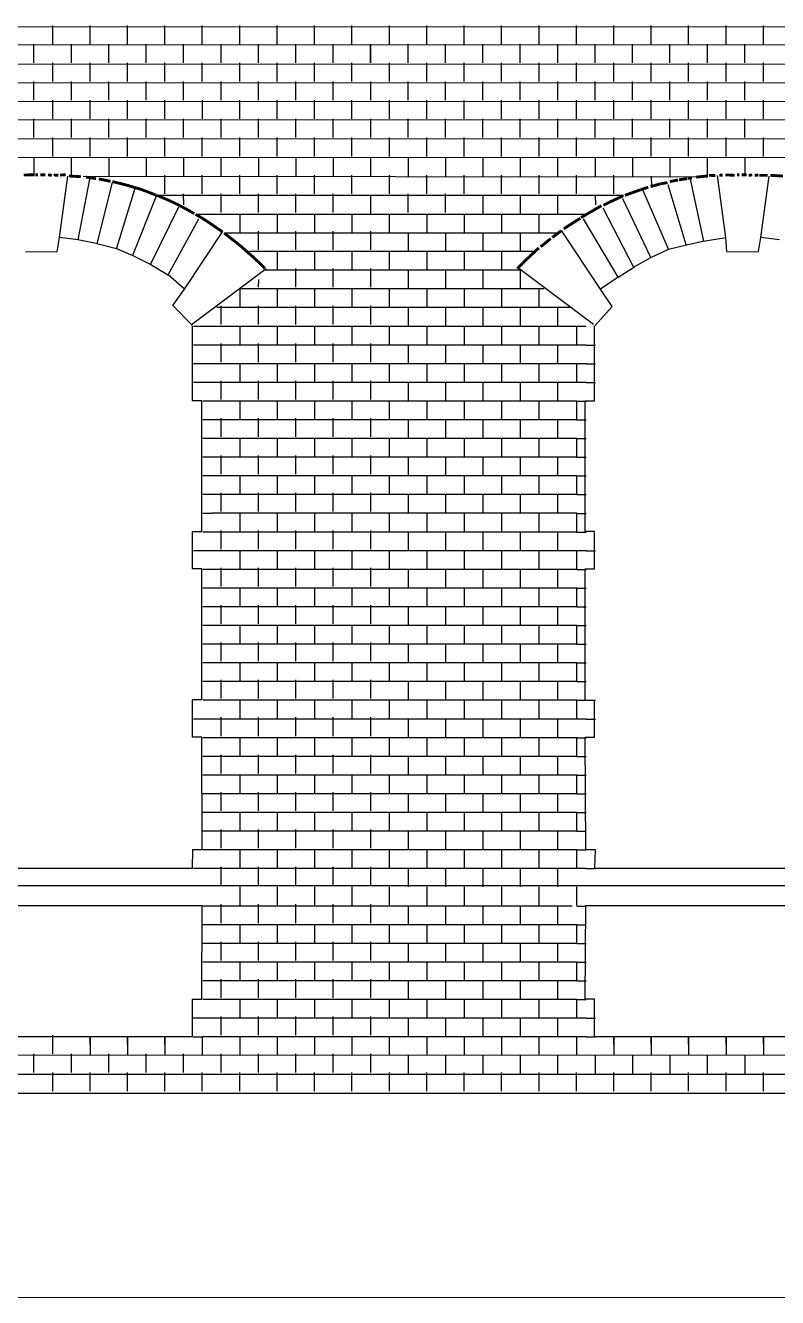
# Model space of a CAD drawing. Extents: x 38 to 304, y 35 to 202.
# Drawn here: x 197.5 to 237.7, y 34.6 to 102.6 of the extents above; entities that cross this region are included whole.
import ezdxf

# ---------------------------------------------------------------- set-up
doc = ezdxf.new("R2010")
doc.units = 0
doc.header["$MEASUREMENT"] = 0
doc.layers.add('OHNE_NAMEN', color=5, linetype='CONTINUOUS')

msp = doc.modelspace()

# ---------------------------------------------------------------- linework, layer by layer
at = {"layer": 'OHNE_NAMEN', "color": 7, "linetype": 'CONTINUOUS'}
for p, q in [((54.9811, 102.5913), (303.0001, 102.4999)), ((198.9804, 101.5915), (198.9804, 102.5917)), ((198.9808, 101.5915), (198.9808, 102.5917)), ((200.9807, 101.5915), (200.9807, 102.5917)), ((202.9806, 101.5915), (202.9806, 102.5917)), ((202.9806, 101.5915), (202.9806, 102.5917)), ((204.9808, 101.5915), (204.9808, 102.5917)), ((206.9807, 101.5915), (206.9807, 102.5917)), ((206.9807, 101.5915), (206.9807, 102.5917)), ((208.9806, 101.5915), (208.9806, 102.5917)), ((210.9805, 101.5915), (210.9805, 102.5917)), ((210.9809, 101.5915), (210.9809, 102.5917)), ((212.9808, 101.5915), (212.9808, 102.5917)), ((214.9806, 101.5915), (214.9806, 102.5917)), ((214.9806, 101.5915), (214.9806, 102.5917)), ((216.9809, 101.5915), (216.9809, 102.5917)), ((218.9805, 101.5915), (218.9805, 102.5917)), ((218.9808, 101.5915), (218.9808, 102.5917)), ((220.9807, 101.5915), (220.9807, 102.5917)), ((222.9806, 101.5915), (222.9806, 102.5917)), ((222.9806, 101.5915), (222.9806, 102.5917)), ((224.9809, 101.5915), (224.9809, 102.5917)), ((226.9804, 101.5915), (226.9804, 102.5917)), ((226.9807, 101.5915), (226.9807, 102.5917)), ((228.9806, 101.5915), (228.9806, 102.5917)), ((230.9805, 101.5915), (230.9805, 102.5917)), ((230.9805, 101.5915), (230.9805, 102.5917)), ((232.9808, 101.5915), (232.9808, 102.5917)), ((234.9803, 101.5915), (234.9803, 102.5917)), ((234.9807, 101.5915), (234.9807, 102.5917)), ((236.9806, 101.5915), (236.9806, 102.5917)), ((55.0002, 101.5002), (302.9804, 101.5915)), ((197.9807, 100.5914), (197.9807, 101.5915)), ((199.9806, 100.5914), (199.9806, 101.5915)), ((199.9806, 100.5914), (199.9806, 101.5915)), ((201.9808, 100.5914), (201.9808, 101.5915)), ((203.9807, 100.5914), (203.9807, 101.5915)), ((203.9807, 100.5914), (203.9807, 101.5915)), ((205.9809, 100.5914), (205.9809, 101.5915)), ((207.9805, 100.5914), (207.9805, 101.5915)), ((207.9808, 100.5914), (207.9808, 101.5915)), ((209.9807, 100.5914), (209.9807, 101.5915)), ((211.9806, 100.5914), (211.9806, 101.5915)), ((211.9806, 100.5914), (211.9806, 101.5915)), ((213.9809, 100.5914), (213.9809, 101.5915)), ((215.9804, 100.5914), (215.9804, 101.5915)), ((215.9808, 100.5914), (215.9808, 101.5915)), ((217.9807, 100.5914), (217.9807, 101.5915)), ((219.9806, 100.5914), (219.9806, 101.5915)), ((219.9806, 100.5914), (219.9806, 101.5915)), ((221.9808, 100.5914), (221.9808, 101.5915)), ((223.9804, 100.5914), (223.9804, 101.5915)), ((223.9807, 100.5914), (223.9807, 101.5915)), ((225.9806, 100.5914), (225.9806, 101.5915)), ((227.9805, 100.5914), (227.9805, 101.5915)), ((227.9805, 100.5914), (227.9805, 101.5915)), ((229.9808, 100.5914), (229.9808, 101.5915)), ((231.9807, 100.5914), (231.9807, 101.5915)), ((231.9807, 100.5914), (231.9807, 101.5915)), ((233.9806, 100.5914), (233.9806, 101.5915)), ((235.9805, 100.5914), (235.9805, 101.5915)), ((235.9808, 100.5914), (235.9808, 101.5915)), ((54.9811, 100.5914), (303.0001, 100.5)), ((198.9808, 99.5916), (198.9808, 100.5918)), ((200.9807, 99.5916), (200.9807, 100.5918)), ((200.9807, 99.5916), (200.9807, 100.5918)), ((202.9809, 99.5916), (202.9809, 100.5918)), ((204.9805, 99.5916), (204.9805, 100.5918)), ((204.9808, 99.5916), (204.9808, 100.5918)), ((206.9807, 99.5916), (206.9807, 100.5918)), ((208.9806, 99.5916), (208.9806, 100.5918)), ((208.9806, 99.5916), (208.9806, 100.5918)), ((210.9809, 99.5916), (210.9809, 100.5918)), ((212.9804, 99.5916), (212.9804, 100.5918)), ((212.9808, 99.5916), (212.9808, 100.5918)), ((214.9806, 99.5916), (214.9806, 100.5918)), ((216.9806, 99.5916), (216.9806, 100.5918)), ((216.9806, 99.5916), (216.9806, 100.5918)), ((218.9808, 99.5916), (218.9808, 100.5918)), ((220.9803, 99.5916), (220.9803, 100.5918)), ((220.9807, 99.5916), (220.9807, 100.5918)), ((222.9806, 99.5916), (222.9806, 100.5918)), ((224.9805, 99.5916), (224.9805, 100.5918)), ((224.9805, 99.5916), (224.9805, 100.5918)), ((226.9807, 99.5916), (226.9807, 100.5918)), ((228.9803, 99.5916), (228.9803, 100.5918)), ((228.9806, 99.5916), (228.9806, 100.5918)), ((230.9805, 99.5916), (230.9805, 100.5918)), ((232.9804, 99.5916), (232.9804, 100.5918)), ((234.9803, 99.5916), (234.9803, 100.5918)), ((236.9806, 99.5916), (236.9806, 100.5918)), ((54.9808, 99.5913), (303.0001, 99.4999)), ((197.9807, 98.5915), (197.9807, 99.5916)), ((197.9807, 98.5915), (197.9807, 99.5916)), ((199.9809, 98.5915), (199.9809, 99.5916)), ((201.9805, 98.5915), (201.9805, 99.5916)), ((201.9808, 98.5915), (201.9808, 99.5916)), ((203.9807, 98.5915), (203.9807, 99.5916)), ((205.9806, 98.5915), (205.9806, 99.5916)), ((205.9806, 98.5915), (205.9806, 99.5916)), ((207.9808, 98.5915), (207.9808, 99.5916)), ((209.9804, 98.5915), (209.9804, 99.5916)), ((209.9807, 98.5915), (209.9807, 99.5916)), ((211.9806, 98.5915), (211.9806, 99.5916)), ((213.9805, 98.5915), (213.9805, 99.5916)), ((213.9805, 98.5915), (213.9805, 99.5916)), ((215.9808, 98.5915), (215.9808, 99.5916)), ((217.9803, 98.5915), (217.9803, 99.5916)), ((217.9807, 98.5915), (217.9807, 99.5916)), ((219.9806, 98.5915), (219.9806, 99.5916)), ((221.9805, 98.5915), (221.9805, 99.5916)), ((221.9805, 98.5915), (221.9805, 99.5916)), ((223.9807, 98.5915), (223.9807, 99.5916)), ((225.9806, 98.5915), (225.9806, 99.5916)), ((225.9806, 98.5915), (225.9806, 99.5916)), ((227.9809, 98.5915), (227.9809, 99.5916)), ((229.9804, 98.5915), (229.9804, 99.5916)), ((229.9808, 98.5915), (229.9808, 99.5916)), ((231.9807, 98.5915), (231.9807, 99.5916)), ((233.9806, 98.5915), (233.9806, 99.5916)), ((233.9806, 98.5915), (233.9806, 99.5916)), ((235.9808, 98.5915), (235.9808, 99.5916)), ((54.9811, 98.5915), (303.0001, 98.5001)), ((198.9808, 97.5917), (198.9808, 98.5915)), ((200.981, 97.5917), (200.981, 98.5915)), ((202.9809, 97.5917), (202.9809, 98.5915)), ((204.9808, 97.5917), (204.9808, 98.5915)), ((206.9811, 97.5917), (206.9811, 98.5915)), ((208.981, 97.5917), (208.981, 98.5915)), ((210.9809, 97.5917), (210.9809, 98.5915)), ((212.9808, 97.5917), (212.9808, 98.5915)), ((214.981, 97.5917), (214.981, 98.5915)), ((216.9809, 97.5917), (216.9809, 98.5915)), ((218.9808, 97.5917), (218.9808, 98.5915)), ((220.9811, 97.5917), (220.9811, 98.5915)), ((222.981, 97.5917), (222.981, 98.5915)), ((224.9809, 97.5917), (224.9809, 98.5915)), ((226.9811, 97.5917), (226.9811, 98.5915)), ((228.981, 97.5917), (228.981, 98.5915)), ((230.9809, 97.5917), (230.9809, 98.5915)), ((232.9808, 97.5917), (232.9808, 98.5915)), ((234.981, 97.5917), (234.981, 98.5915)), ((236.981, 97.5917), (236.981, 98.5915)), ((55.0002, 97.5), (302.9804, 97.5914)), ((197.9807, 96.5916), (197.9807, 97.5917)), ((199.9806, 96.5916), (199.9806, 97.5917)), ((201.9808, 96.5916), (201.9808, 97.5917)), ((203.9807, 96.5916), (203.9807, 97.5917)), ((205.9806, 96.5916), (205.9806, 97.5917)), ((207.9808, 96.5916), (207.9808, 97.5917)), ((209.9807, 96.5916), (209.9807, 97.5917)), ((211.9806, 96.5916), (211.9806, 97.5917)), ((213.9805, 96.5916), (213.9805, 97.5917)), ((215.9808, 96.5916), (215.9808, 97.5917)), ((217.9807, 96.5916), (217.9807, 97.5917)), ((219.9806, 96.5916), (219.9806, 97.5917)), ((221.9808, 96.5916), (221.9808, 97.5917)), ((223.9807, 96.5916), (223.9807, 97.5917)), ((225.9806, 96.5916), (225.9806, 97.5917)), ((227.9809, 96.5916), (227.9809, 97.5917)), ((229.9808, 96.5916), (229.9808, 97.5917)), ((231.9807, 96.5916), (231.9807, 97.5917)), ((233.9806, 96.5916), (233.9806, 97.5917)), ((235.9808, 96.5916), (235.9808, 97.5917)), ((54.9811, 96.5913), (303.0001, 96.4999)), ((198.9808, 95.5915), (198.9808, 96.5916)), ((200.9807, 95.5915), (200.9807, 96.5916)), ((202.9809, 95.5915), (202.9809, 96.5916)), ((204.9808, 95.5915), (204.9808, 96.5916)), ((206.9807, 95.5915), (206.9807, 96.5916)), ((208.981, 95.5915), (208.981, 96.5916)), ((210.9809, 95.5915), (210.9809, 96.5916)), ((212.9808, 95.5915), (212.9808, 96.5916)), ((214.9806, 95.5915), (214.9806, 96.5916)), ((216.9809, 95.5915), (216.9809, 96.5916)), ((218.9808, 95.5915), (218.9808, 96.5916)), ((220.9807, 95.5915), (220.9807, 96.5916)), ((222.981, 95.5915), (222.981, 96.5916)), ((224.9809, 95.5915), (224.9809, 96.5916)), ((226.9807, 95.5915), (226.9807, 96.5916)), ((228.981, 95.5915), (228.981, 96.5916)), ((230.9809, 95.5915), (230.9809, 96.5916)), ((232.9808, 95.5915), (232.9808, 96.5916)), ((234.9807, 95.5915), (234.9807, 96.5916)), ((236.981, 95.5915), (236.981, 96.5916)), ((54.9808, 95.5915), (303.0001, 95.5001)), ((197.9768, 95.5245), (197.9768, 94.5243)), ((199.977, 95.5245), (199.977, 94.5243)), ((201.9769, 95.5245), (201.9769, 94.5243)), ((203.9768, 95.5245), (203.9768, 94.5243)), ((205.9771, 95.5248), (205.9771, 94.5247)), ((207.977, 95.5248), (207.977, 94.5247)), ((209.9769, 95.5248), (209.9769, 94.5247)), ((211.9768, 95.5248), (211.9768, 94.5247)), ((213.977, 95.5248), (213.977, 94.5247)), ((215.9769, 95.5248), (215.9769, 94.5247)), ((217.9768, 95.5248), (217.9768, 94.5247)), ((219.9771, 95.5248), (219.9771, 94.5247)), ((221.977, 95.5248), (221.977, 94.5247)), ((223.9768, 95.5248), (223.9768, 94.5247)), ((225.9771, 95.5248), (225.9771, 94.5247)), ((227.977, 95.5248), (227.977, 94.5247)), ((229.9769, 95.5248), (229.9769, 94.5247)), ((231.9771, 95.5248), (231.9771, 94.5247)), ((233.977, 95.5248), (233.977, 94.5247)), ((235.9769, 95.5248), (235.9769, 94.5247)), ((204.9808, 93.5916), (204.9808, 94.5914)), ((206.9807, 93.5916), (206.9807, 94.5914)), ((208.981, 93.5916), (208.981, 94.5914)), ((210.9809, 93.5916), (210.9809, 94.5914)), ((212.9808, 93.5916), (212.9808, 94.5914)), ((214.9806, 93.5905), (214.9806, 94.5907)), ((216.9813, 93.5916), (216.9813, 94.5914)), ((218.9812, 93.5916), (218.9812, 94.5914)), ((220.9811, 93.5916), (220.9811, 94.5914)), ((222.981, 93.5909), (222.981, 94.591)), ((224.9809, 93.5909), (224.9809, 94.591)), ((226.9807, 93.5905), (226.9807, 94.5907)), ((228.9806, 93.5905), (228.9806, 94.5907)), ((199.3364, 91.2463), (199.7858, 94.5268)), ((200.3365, 91.1211), (200.9645, 94.3695)), ((200.6029, 94.525), (234, 94.5)), ((202.1643, 94.1931), (201.3363, 90.9338)), ((230.9777, 94.525), (230.9999, 94.0001)), ((231.8678, 94.0872), (232.8362, 90.8713)), ((233.0669, 94.3695), (233.7738, 91.0586)), ((234.9613, 91.2463), (234.5238, 94.5586)), ((236.8363, 91.2463), (237.2857, 94.5268)), ((203.3637, 93.8756), (202.3988, 90.6836)), ((203.2737, 90.3086), (204.5278, 93.4875)), ((229.4999, 93.4999), (204.5, 93.4999)), ((206, 93), (205.9806, 93.5902)), ((207.9808, 92.5908), (207.9808, 93.5909)), ((209.9807, 92.5908), (209.9807, 93.5909)), ((211.9806, 92.5908), (211.9806, 93.5909)), ((213.9805, 92.5908), (213.9805, 93.5909)), ((215.978, 93.5253), (215.978, 92.5251)), ((217.9807, 92.5911), (217.9807, 93.5909)), ((219.9809, 92.5911), (219.9809, 93.5909)), ((221.9777, 93.5253), (221.9777, 92.5251)), ((223.9779, 93.5253), (223.9779, 92.5251)), ((225.9778, 93.5253), (225.9778, 92.5251)), ((227.9777, 93.5253), (227.9999, 93)), ((230.9611, 90.1838), (229.4689, 93.3111)), ((231.8988, 90.6212), (230.5269, 93.8047)), ((204.2114, 89.8088), (205.727, 92.8878)), ((208.9771, 92.5248), (208.9771, 91.5247)), ((210.977, 92.5248), (210.977, 91.5247)), ((212.9772, 92.5248), (212.9772, 91.5247)), ((214.9771, 92.5248), (214.9771, 91.5247)), ((216.977, 92.5248), (216.977, 91.5247)), ((218.9769, 92.5248), (218.9769, 91.5247)), ((220.9772, 92.5248), (220.9772, 91.5247)), ((222.9771, 92.5248), (222.9771, 91.5247)), ((224.9773, 92.5248), (224.9773, 91.5247)), ((230.0238, 89.6839), (228.4102, 92.8172)), ((205.1487, 89.2461), (206.7853, 92.2528)), ((206.75, 92.5001), (227.5, 92.5001)), ((229.2113, 89.1212), (227.3519, 92.2528)), ((206.024, 88.4961), (208.0553, 91.5465)), ((208.25, 91.5), (226, 91.5)), ((209.9811, 90.5912), (209.9811, 91.591)), ((211.981, 90.5912), (211.981, 91.591)), ((213.9809, 90.5912), (213.9809, 91.591)), ((215.9808, 90.5912), (215.9808, 91.591)), ((217.9775, 91.5254), (217.9775, 90.5252)), ((219.9774, 91.5254), (219.9774, 90.5252)), ((221.9777, 91.5254), (221.9777, 90.5252)), ((223.9775, 91.5254), (223.9775, 90.5252)), ((228.2737, 88.4961), (226.1747, 91.6298)), ((236.7114, 90.4963), (236.8363, 91.2463)), ((224.7501, 90.5002), (209.4999, 90.5002)), ((210.977, 90.5249), (210.977, 89.5248)), ((212.9772, 90.5249), (212.9772, 89.5248)), ((214.9771, 90.5249), (214.9771, 89.5248)), ((216.977, 90.5249), (216.977, 89.5248)), ((218.9769, 90.5249), (218.9769, 89.5248)), ((220.9772, 90.5249), (220.9772, 89.5248)), ((222.9771, 90.5249), (222.9771, 89.5248)), ((206.4007, 86.5939), (210.4006, 89.5936)), ((224.0001, 89.5001), (210.2499, 89.5001)), ((211.981, 88.591), (211.981, 89.5907)), ((213.9809, 88.591), (213.9809, 89.5907)), ((215.9808, 88.591), (215.9808, 89.5907)), ((217.9775, 89.5251), (217.9775, 88.525)), ((219.9774, 89.5251), (219.9774, 88.525)), ((221.9777, 89.5251), (221.9777, 88.525)), ((227.9004, 86.5939), (223.9006, 89.5936)), ((223.9775, 89.5251), (223.9775, 88.525)), ((208.9771, 88.525), (208.9771, 87.5249)), ((225.25, 88.4999), (209, 88.4999)), ((209.9811, 88.591), (210.0001, 89.0002)), ((210.977, 88.525), (210.977, 87.5249)), ((212.9772, 88.525), (212.9772, 87.5249)), ((214.9771, 88.525), (214.9771, 87.5249)), ((216.977, 88.525), (216.977, 87.5249)), ((218.9769, 88.525), (218.9769, 87.5249)), ((220.9772, 88.525), (220.9772, 87.5249)), ((222.9771, 88.525), (222.9771, 87.5249)), ((224.9773, 88.525), (224.9773, 87.5249)), ((226.75, 87.5002), (207.7501, 87.5002)), ((207.9808, 86.5911), (207.9808, 87.5908)), ((209.9811, 86.5911), (209.9811, 87.5908)), ((211.981, 86.5911), (211.981, 87.5908)), ((213.9809, 86.5911), (213.9809, 87.5908)), ((215.9808, 86.5911), (215.9808, 87.5908)), ((217.9775, 87.5252), (217.9775, 86.5251)), ((219.9774, 87.5252), (219.9774, 86.5251)), ((221.9777, 87.5252), (221.9777, 86.5251)), ((223.9775, 87.5252), (223.9775, 86.5251)), ((225.9778, 87.5252), (225.9778, 86.5251)), ((227.5, 86.5001), (207.0001, 86.5001)), ((208.9771, 86.5247), (208.9771, 85.5246)), ((210.977, 86.5247), (210.977, 85.5246)), ((212.9772, 86.5247), (212.9772, 85.5246)), ((214.9771, 86.5247), (214.9771, 85.5246)), ((216.977, 86.5247), (216.977, 85.5246)), ((218.9769, 86.5247), (218.9769, 85.5246)), ((220.9772, 86.5247), (220.9772, 85.5246)), ((222.9771, 86.5247), (222.9771, 85.5246)), ((224.9773, 86.5247), (224.9773, 85.5246)), ((226.9772, 86.5247), (226.9772, 85.5246)), ((227.5, 85.4999), (207.0001, 85.4999)), ((207.9808, 84.5912), (207.9808, 85.5909)), ((209.9811, 84.5912), (209.9811, 85.5909)), ((211.981, 84.5912), (211.981, 85.5909)), ((213.9809, 84.5912), (213.9809, 85.5909)), ((215.9808, 84.5912), (215.9808, 85.5909)), ((217.9775, 85.5253), (217.9775, 84.5252)), ((219.9774, 85.5253), (219.9774, 84.5252)), ((221.9777, 85.5253), (221.9777, 84.5252)), ((223.9775, 85.5253), (223.9775, 84.5252)), ((225.9778, 85.5253), (225.9778, 84.5252)), ((227.5, 84.5002), (207.0001, 84.5002)), ((208.9771, 84.5248), (208.9771, 83.5247)), ((210.977, 84.5248), (210.977, 83.5247)), ((212.9772, 84.5248), (212.9772, 83.5247)), ((214.9771, 84.5248), (214.9771, 83.5247)), ((216.977, 84.5248), (216.977, 83.5247)), ((218.9769, 84.5248), (218.9769, 83.5247)), ((220.9772, 84.5248), (220.9772, 83.5247)), ((222.9771, 84.5248), (222.9771, 83.5247)), ((224.9773, 84.5248), (224.9773, 83.5247)), ((226.9772, 84.5248), (226.9772, 83.5247)), ((227.5, 83.5), (207.0001, 83.5)), ((207.9808, 82.5909), (207.9808, 83.5907)), ((209.9811, 82.5909), (209.9811, 83.5907)), ((211.981, 82.5909), (211.981, 83.5907)), ((213.9809, 82.5909), (213.9809, 83.5907)), ((215.9808, 82.5909), (215.9808, 83.5907)), ((217.9775, 83.5251), (217.9775, 82.5249)), ((219.9774, 83.5251), (219.9774, 82.5249)), ((221.9777, 83.5251), (221.9777, 82.5249)), ((223.9775, 83.5251), (223.9775, 82.5249)), ((225.9778, 83.5251), (225.9778, 82.5249)), ((227.0002, 82.4999), (207.5, 82.4999)), ((208.9771, 82.5249), (208.9771, 81.5248)), ((210.977, 82.5249), (210.977, 81.5248)), ((212.9772, 82.5249), (212.9772, 81.5248)), ((214.9771, 82.5249), (214.9771, 81.5248)), ((216.977, 82.5249), (216.977, 81.5248)), ((218.9769, 82.5249), (218.9769, 81.5248)), ((220.9772, 82.5249), (220.9772, 81.5248)), ((222.9771, 82.5249), (222.9771, 81.5248)), ((224.9773, 82.5249), (224.9773, 81.5248)), ((226.9772, 82.5249), (226.9772, 81.5248)), ((227.0002, 81.5001), (207.5, 81.5001)), ((207.9808, 80.591), (207.9808, 81.5908)), ((209.9811, 80.591), (209.9811, 81.5908)), ((211.981, 80.591), (211.981, 81.5908)), ((213.9809, 80.591), (213.9809, 81.5908)), ((215.9808, 80.591), (215.9808, 81.5908)), ((217.9775, 81.5252), (217.9775, 80.5251)), ((219.9774, 81.5252), (219.9774, 80.5251)), ((221.9777, 81.5252), (221.9777, 80.5251)), ((223.9775, 81.5252), (223.9775, 80.5251)), ((225.9778, 81.5252), (225.9778, 80.5251)), ((227.0002, 80.5), (207.5, 80.5)), ((208.9771, 80.5247), (208.9771, 79.5246)), ((210.977, 80.5247), (210.977, 79.5246)), ((212.9772, 80.5247), (212.9772, 79.5246)), ((214.9771, 80.5247), (214.9771, 79.5246)), ((216.977, 80.5247), (216.977, 79.5246)), ((218.9769, 80.5247), (218.9769, 79.5246)), ((220.9772, 80.5247), (220.9772, 79.5246)), ((222.9771, 80.5247), (222.9771, 79.5246)), ((224.9773, 80.5247), (224.9773, 79.5246)), ((226.9772, 80.5247), (226.9772, 79.5246)), ((227.0002, 79.5002), (207.5, 79.5002)), ((207.9808, 78.5911), (207.9808, 79.5909)), ((209.9811, 78.5911), (209.9811, 79.5909)), ((211.981, 78.5911), (211.981, 79.5909)), ((213.9809, 78.5911), (213.9809, 79.5909)), ((215.9808, 78.5911), (215.9808, 79.5909)), ((217.9775, 79.5253), (217.9775, 78.5252)), ((219.9774, 79.5253), (219.9774, 78.5252)), ((221.9777, 79.5253), (221.9777, 78.5252)), ((223.9775, 79.5253), (223.9775, 78.5252)), ((225.9778, 79.5253), (225.9778, 78.5252)), ((227.0002, 78.5001), (207.5, 78.5001)), ((208.9771, 78.5248), (208.9771, 77.5247)), ((210.977, 78.5248), (210.977, 77.5247)), ((212.9772, 78.5248), (212.9772, 77.5247)), ((214.9771, 78.5248), (214.9771, 77.5247)), ((216.977, 78.5248), (216.977, 77.5247)), ((218.9769, 78.5248), (218.9769, 77.5247)), ((220.9772, 78.5248), (220.9772, 77.5247)), ((222.9771, 78.5248), (222.9771, 77.5247)), ((224.9773, 78.5248), (224.9773, 77.5247)), ((226.9772, 78.5248), (226.9772, 77.5247)), ((207.9808, 76.5909), (207.9808, 77.5907)), ((209.9811, 76.5909), (209.9811, 77.5907)), ((211.981, 76.5909), (211.981, 77.5907)), ((213.9809, 76.5909), (213.9809, 77.5907)), ((215.9808, 76.5909), (215.9808, 77.5907)), ((227.0002, 77.5), (207.5, 77.5)), ((217.9775, 77.525), (217.9775, 76.5249)), ((219.9774, 77.525), (219.9774, 76.5249)), ((221.9777, 77.525), (221.9777, 76.5249)), ((223.9775, 77.525), (223.9775, 76.5249)), ((225.9778, 77.525), (225.9778, 76.5249)), ((227.0002, 76.5002), (207.5, 76.5002)), ((208.9771, 76.5249), (208.9771, 75.5248)), ((210.977, 76.5249), (210.977, 75.5248)), ((212.9772, 76.5249), (212.9772, 75.5248)), ((214.9771, 76.5249), (214.9771, 75.5248)), ((216.977, 76.5249), (216.977, 75.5248)), ((218.9769, 76.5249), (218.9769, 75.5248)), ((220.9772, 76.5249), (220.9772, 75.5248)), ((222.9771, 76.5249), (222.9771, 75.5248)), ((224.9773, 76.5249), (224.9773, 75.5248)), ((226.9772, 76.5249), (226.9772, 75.5248)), ((207.9808, 74.591), (207.9808, 75.5908)), ((209.9811, 74.591), (209.9811, 75.5908)), ((211.981, 74.591), (211.981, 75.5908)), ((213.9809, 74.591), (213.9809, 75.5908)), ((215.9808, 74.591), (215.9808, 75.5908)), ((217.9775, 75.5251), (217.9775, 74.525)), ((219.9774, 75.5251), (219.9774, 74.525)), ((221.9777, 75.5251), (221.9777, 74.525)), ((223.9775, 75.5251), (223.9775, 74.525)), ((225.9778, 75.5251), (225.9778, 74.525)), ((227.0002, 75.5001), (207.5, 75.5001)), ((227.4997, 74.5), (207.0001, 74.5)), ((208.9771, 74.525), (208.9771, 73.5249)), ((210.977, 74.525), (210.977, 73.5249)), ((212.9772, 74.525), (212.9772, 73.5249)), ((214.9771, 74.525), (214.9771, 73.5249)), ((216.977, 74.525), (216.977, 73.5249)), ((218.9769, 74.525), (218.9769, 73.5249)), ((220.9772, 74.525), (220.9772, 73.5249)), ((222.9771, 74.525), (222.9771, 73.5249)), ((224.9773, 74.525), (224.9773, 73.5249)), ((226.9772, 74.525), (226.9772, 73.5249)), ((227.0002, 73.4998), (207.5, 73.5002)), ((207.9808, 72.5911), (207.9808, 73.5909)), ((209.9811, 72.5911), (209.9811, 73.5909)), ((211.981, 72.5911), (211.981, 73.5909)), ((213.9809, 72.5911), (213.9809, 73.5909)), ((215.9808, 72.5911), (215.9808, 73.5909)), ((217.9775, 73.5252), (217.9775, 72.5251)), ((219.9774, 73.5252), (219.9774, 72.5251)), ((221.9777, 73.5252), (221.9777, 72.5251)), ((223.9775, 73.5252), (223.9775, 72.5251)), ((225.9778, 73.5252), (225.9778, 72.5251)), ((227.0002, 72.5001), (207.5, 72.5001)), ((208.9771, 72.5248), (208.9771, 71.5246)), ((210.977, 72.5248), (210.977, 71.5246)), ((212.9772, 72.5248), (212.9772, 71.5246)), ((214.9771, 72.5248), (214.9771, 71.5246)), ((216.977, 72.5248), (216.977, 71.5246)), ((218.9769, 72.5248), (218.9769, 71.5246)), ((220.9772, 72.5248), (220.9772, 71.5246)), ((222.9771, 72.5248), (222.9771, 71.5246)), ((224.9773, 72.5248), (224.9773, 71.5246)), ((226.9772, 72.5248), (226.9772, 71.5246)), ((227.0002, 71.4999), (207.5, 71.4999)), ((207.9808, 70.5912), (207.9808, 71.591)), ((209.9811, 70.5912), (209.9811, 71.591)), ((211.981, 70.5912), (211.981, 71.591)), ((213.9809, 70.5912), (213.9809, 71.591)), ((215.9808, 70.5912), (215.9808, 71.591)), ((217.9775, 71.5253), (217.9775, 70.5252)), ((219.9774, 71.5253), (219.9774, 70.5252)), ((221.9777, 71.5253), (221.9777, 70.5252)), ((223.9775, 71.5253), (223.9775, 70.5252)), ((225.9778, 71.5253), (225.9778, 70.5252)), ((227.0002, 70.5002), (207.5, 70.5002)), ((208.9771, 70.5249), (208.9771, 69.5247)), ((210.977, 70.5249), (210.977, 69.5247)), ((212.9772, 70.5249), (212.9772, 69.5247)), ((214.9771, 70.5249), (214.9771, 69.5247)), ((216.977, 70.5249), (216.977, 69.5247)), ((218.9769, 70.5249), (218.9769, 69.5247)), ((220.9772, 70.5249), (220.9772, 69.5247)), ((222.9771, 70.5249), (222.9771, 69.5247)), ((224.9773, 70.5249), (224.9773, 69.5247)), ((226.9772, 70.5249), (226.9772, 69.5247)), ((227.0002, 69.5), (207.5, 69.5)), ((207.9808, 68.5909), (207.9808, 69.5907)), ((209.9811, 68.5909), (209.9811, 69.5907)), ((211.981, 68.5909), (211.981, 69.5907)), ((213.9809, 68.5909), (213.9809, 69.5907)), ((215.9808, 68.5909), (215.9808, 69.5907)), ((217.9775, 69.5251), (217.9775, 68.525)), ((219.9774, 69.5251), (219.9774, 68.525)), ((221.9777, 69.5251), (221.9777, 68.525)), ((223.9775, 69.5251), (223.9775, 68.525)), ((225.9778, 69.5251), (225.9778, 68.525)), ((227.0002, 68.4999), (207.5, 68.4999)), ((208.9771, 68.525), (208.9771, 67.5248)), ((210.977, 68.525), (210.977, 67.5248)), ((212.9772, 68.525), (212.9772, 67.5248)), ((214.9771, 68.525), (214.9771, 67.5248)), ((216.977, 68.525), (216.977, 67.5248)), ((218.9769, 68.525), (218.9769, 67.5248)), ((220.9772, 68.525), (220.9772, 67.5248)), ((222.9771, 68.525), (222.9771, 67.5248)), ((224.9773, 68.525), (224.9773, 67.5248)), ((226.9772, 68.525), (226.9772, 67.5248)), ((227.0002, 67.5001), (207.5, 67.5001)), ((207.9808, 66.591), (207.9808, 67.5908)), ((209.9811, 66.591), (209.9811, 67.5908)), ((211.981, 66.591), (211.981, 67.5908)), ((213.9809, 66.591), (213.9809, 67.5908)), ((215.9808, 66.591), (215.9808, 67.5908)), ((217.9775, 67.5252), (217.9775, 66.5251)), ((219.9774, 67.5252), (219.9774, 66.5251)), ((221.9777, 67.5252), (221.9777, 66.5251)), ((223.9775, 67.5252), (223.9775, 66.5251)), ((225.9778, 67.5252), (225.9778, 66.5251)), ((227.0002, 66.5), (207.5, 66.5)), ((208.9771, 66.5251), (208.9771, 65.5249)), ((210.977, 66.5251), (210.977, 65.5249)), ((212.9772, 66.5251), (212.9772, 65.5249)), ((214.9771, 66.5251), (214.9771, 65.5249)), ((216.977, 66.5251), (216.977, 65.5249)), ((218.9769, 66.5251), (218.9769, 65.5249)), ((220.9772, 66.5251), (220.9772, 65.5249)), ((222.9771, 66.5251), (222.9771, 65.5249)), ((224.9773, 66.5251), (224.9773, 65.5249)), ((226.9772, 66.5251), (226.9772, 65.5249)), ((227.5, 65.4999), (207.0001, 65.4999)), ((207.9808, 64.5911), (207.9808, 65.5909)), ((209.9811, 64.5911), (209.9811, 65.5909)), ((211.981, 64.5911), (211.981, 65.5909)), ((213.9809, 64.5911), (213.9809, 65.5909)), ((215.9808, 64.5911), (215.9808, 65.5909)), ((217.9775, 65.5253), (217.9775, 64.5252)), ((219.9774, 65.5253), (219.9774, 64.5252)), ((221.9777, 65.5253), (221.9777, 64.5252)), ((223.9775, 65.5253), (223.9775, 64.5252)), ((225.9778, 65.5253), (225.9778, 64.5252)), ((227.0002, 64.5001), (207.5, 64.5001)), ((208.9774, 64.5248), (208.9774, 63.5247)), ((210.9773, 64.5248), (210.9773, 63.5247)), ((212.9776, 64.5248), (212.9776, 63.5247)), ((214.9775, 64.5248), (214.9775, 63.5247)), ((216.9774, 64.5248), (216.9774, 63.5247)), ((218.9773, 64.5248), (218.9773, 63.5247)), ((220.9775, 64.5248), (220.9775, 63.5247)), ((222.9774, 64.5248), (222.9774, 63.5247)), ((224.9777, 64.5248), (224.9777, 63.5247)), ((226.9776, 64.5248), (226.9776, 63.5247)), ((227.0002, 63.5), (207.5, 63.5)), ((207.9808, 62.5909), (207.9808, 63.5907)), ((209.9811, 62.5909), (209.9811, 63.5907)), ((211.981, 62.5909), (211.981, 63.5907)), ((213.9809, 62.5909), (213.9809, 63.5907)), ((215.9808, 62.5909), (215.9808, 63.5907)), ((217.9775, 63.525), (217.9775, 62.5249)), ((219.9774, 63.525), (219.9774, 62.5249)), ((221.9777, 63.525), (221.9777, 62.5249)), ((223.9775, 63.525), (223.9775, 62.5249)), ((225.9778, 63.525), (225.9778, 62.5249)), ((227.0002, 62.5002), (207.5, 62.5002)), ((208.9774, 62.5249), (208.9774, 61.5248)), ((210.9773, 62.5249), (210.9773, 61.5248)), ((212.9776, 62.5249), (212.9776, 61.5248)), ((214.9775, 62.5249), (214.9775, 61.5248)), ((216.9774, 62.5249), (216.9774, 61.5248)), ((218.9773, 62.5249), (218.9773, 61.5248)), ((220.9775, 62.5249), (220.9775, 61.5248)), ((222.9774, 62.5249), (222.9774, 61.5248)), ((224.9777, 62.5249), (224.9777, 61.5248)), ((226.9776, 62.5249), (226.9776, 61.5248)), ((227.0002, 61.5001), (207.5, 61.5001)), ((207.9808, 60.591), (207.9808, 61.5908)), ((209.9811, 60.591), (209.9811, 61.5908)), ((211.981, 60.591), (211.981, 61.5908)), ((213.9809, 60.591), (213.9809, 61.5908)), ((215.9808, 60.591), (215.9808, 61.5908)), ((217.9775, 61.5251), (217.9775, 60.525)), ((219.9774, 61.5251), (219.9774, 60.525)), ((221.9777, 61.5251), (221.9777, 60.525)), ((223.9775, 61.5251), (223.9775, 60.525)), ((225.9778, 61.5251), (225.9778, 60.525)), ((227.0002, 60.5), (207.5, 60.5)), ((208.9774, 60.525), (208.9774, 59.5249)), ((210.9773, 60.525), (210.9773, 59.5249)), ((212.9776, 60.525), (212.9776, 59.5249)), ((214.9775, 60.525), (214.9775, 59.5249)), ((216.9774, 60.525), (216.9774, 59.5249)), ((218.9773, 60.525), (218.9773, 59.5249)), ((220.9775, 60.525), (220.9775, 59.5249)), ((222.9774, 60.525), (222.9774, 59.5249)), ((224.9777, 60.525), (224.9777, 59.5249)), ((226.9776, 60.525), (226.9776, 59.5249)), ((227.0002, 59.5002), (207.5, 59.5002)), ((207.9808, 58.5911), (207.9808, 59.5909)), ((209.9811, 58.5911), (209.9811, 59.5909)), ((211.981, 58.5911), (211.981, 59.5909)), ((213.9809, 58.5911), (213.9809, 59.5909)), ((215.9808, 58.5911), (215.9808, 59.5909)), ((217.9775, 59.5253), (217.9775, 58.5251)), ((219.9774, 59.5253), (219.9774, 58.5251)), ((221.9777, 59.5253), (221.9777, 58.5251)), ((223.9775, 59.5253), (223.9775, 58.5251)), ((225.9778, 59.5253), (225.9778, 58.5251)), ((208.9774, 58.5248), (208.9774, 57.5246)), ((210.9773, 58.5248), (210.9773, 57.5246)), ((212.9776, 58.5248), (212.9776, 57.5246)), ((214.9775, 58.5248), (214.9775, 57.5246)), ((216.9774, 58.5248), (216.9774, 57.5246)), ((218.9773, 58.5248), (218.9773, 57.5246)), ((220.9775, 58.5248), (220.9775, 57.5246)), ((222.9774, 58.5248), (222.9774, 57.5246)), ((224.9777, 58.5248), (224.9777, 57.5246)), ((226.9776, 58.5248), (226.9776, 57.5246)), ((227.0002, 58.5001), (207.5, 58.5001)), ((227.5, 57.5), (207.0001, 57.5)), ((207.9808, 56.5908), (207.9808, 57.5906)), ((209.9811, 56.5908), (209.9811, 57.5906)), ((211.981, 56.5908), (211.981, 57.5906)), ((213.9809, 56.5908), (213.9809, 57.5906)), ((215.9808, 56.5908), (215.9808, 57.5906)), ((217.9775, 57.525), (217.9775, 56.5249)), ((219.9774, 57.525), (219.9774, 56.5249)), ((221.9777, 57.525), (221.9777, 56.5249)), ((223.9775, 57.525), (223.9775, 56.5249)), ((225.9778, 57.525), (225.9778, 56.5249)), ((54.9808, 56.5916), (302.9807, 56.5916)), ((208.9774, 56.5249), (208.9774, 55.5248)), ((210.9773, 56.5249), (210.9773, 55.5248)), ((212.9776, 56.5249), (212.9776, 55.5248)), ((214.9775, 56.5249), (214.9775, 55.5248)), ((216.9774, 56.5249), (216.9774, 55.5248)), ((218.9773, 56.5249), (218.9773, 55.5248)), ((220.9775, 56.5249), (220.9775, 55.5248)), ((222.9774, 56.5249), (222.9774, 55.5248)), ((224.9777, 56.5249), (224.9777, 55.5248)), ((226.9776, 56.5249), (226.9776, 55.5248)), ((226.75, 55.5001), (207.5, 55.5001)), ((207.9808, 54.5909), (207.9808, 55.5907)), ((209.9811, 54.5909), (209.9811, 55.5907)), ((211.981, 54.5909), (211.981, 55.5907)), ((213.9809, 54.5909), (213.9809, 55.5907)), ((215.9808, 54.5909), (215.9808, 55.5907)), ((217.9775, 55.5251), (217.9775, 54.525)), ((219.9774, 55.5251), (219.9774, 54.525)), ((221.9777, 55.5251), (221.9777, 54.525)), ((223.9775, 55.5251), (223.9775, 54.525)), ((225.9778, 55.5251), (225.9778, 54.525)), ((227.0002, 54.4999), (207.5, 54.4999)), ((208.9774, 54.525), (208.9774, 53.5249)), ((210.9773, 54.525), (210.9773, 53.5249)), ((212.9776, 54.525), (212.9776, 53.5249)), ((214.9775, 54.525), (214.9775, 53.5249)), ((216.9774, 54.525), (216.9774, 53.5249)), ((218.9773, 54.525), (218.9773, 53.5249)), ((220.9775, 54.525), (220.9775, 53.5249)), ((222.9774, 54.525), (222.9774, 53.5249)), ((224.9777, 54.525), (224.9777, 53.5249)), ((226.9776, 54.525), (226.9776, 53.5249)), ((227.0002, 53.5002), (207.5, 53.5002)), ((207.9808, 52.5911), (207.9808, 53.5908)), ((209.9811, 52.5911), (209.9811, 53.5908)), ((211.981, 52.5911), (211.981, 53.5908)), ((213.9809, 52.5911), (213.9809, 53.5908)), ((215.9808, 52.5911), (215.9808, 53.5908)), ((217.9775, 53.5252), (217.9775, 52.5251)), ((219.9774, 53.5252), (219.9774, 52.5251)), ((221.9777, 53.5252), (221.9777, 52.5251)), ((223.9775, 53.5252), (223.9775, 52.5251)), ((225.9778, 53.5252), (225.9778, 52.5251)), ((227.0002, 52.5), (207.5, 52.5)), ((208.9774, 52.5251), (208.9774, 51.525)), ((210.9773, 52.5251), (210.9773, 51.525)), ((212.9776, 52.5251), (212.9776, 51.525)), ((214.9775, 52.5251), (214.9775, 51.525)), ((216.9774, 52.5251), (216.9774, 51.525)), ((218.9773, 52.5251), (218.9773, 51.525)), ((220.9775, 52.5251), (220.9775, 51.525)), ((222.9774, 52.5251), (222.9774, 51.525)), ((224.9777, 52.5251), (224.9777, 51.525)), ((226.9776, 52.5251), (226.9776, 51.525)), ((227.0002, 51.4999), (207.5, 51.4999)), ((207.9808, 50.5912), (207.9808, 51.5909)), ((209.9811, 50.5912), (209.9811, 51.5909)), ((211.981, 50.5912), (211.981, 51.5909)), ((213.9809, 50.5912), (213.9809, 51.5909)), ((215.9808, 50.5912), (215.9808, 51.5909)), ((217.9775, 51.5253), (217.9775, 50.5252)), ((219.9774, 51.5253), (219.9774, 50.5252)), ((221.9777, 51.5253), (221.9777, 50.5252)), ((223.9775, 51.5253), (223.9775, 50.5252)), ((225.9778, 51.5253), (225.9778, 50.5252)), ((227.0002, 50.5001), (207.5, 50.5001)), ((208.9774, 50.5248), (208.9774, 49.5247)), ((210.9773, 50.5248), (210.9773, 49.5247)), ((212.9776, 50.5248), (212.9776, 49.5247)), ((214.9775, 50.5248), (214.9775, 49.5247)), ((216.9774, 50.5248), (216.9774, 49.5247)), ((218.9773, 50.5248), (218.9773, 49.5247)), ((220.9775, 50.5248), (220.9775, 49.5247)), ((222.9774, 50.5248), (222.9774, 49.5247)), ((224.9777, 50.5248), (224.9777, 49.5247)), ((226.9776, 50.5248), (226.9776, 49.5247)), ((227.5, 49.5), (207.0001, 49.5)), ((207.9808, 48.5909), (207.9808, 49.5907)), ((209.9811, 48.5909), (209.9811, 49.5907)), ((211.981, 48.5909), (211.981, 49.5907)), ((213.9809, 48.5909), (213.9809, 49.5907)), ((215.9808, 48.5909), (215.9808, 49.5907)), ((217.9775, 49.5251), (217.9775, 48.5249)), ((219.9774, 49.5251), (219.9774, 48.5249)), ((221.9777, 49.5251), (221.9777, 48.5249)), ((223.9775, 49.5251), (223.9775, 48.5249)), ((225.9778, 49.5251), (225.9778, 48.5249)), ((198.9811, 47.5911), (198.9811, 48.5909)), ((200.9775, 48.5249), (200.9775, 47.5248)), ((202.9774, 48.5249), (202.9774, 47.5248)), ((204.9776, 48.5249), (204.9776, 47.5248)), ((206.9775, 48.5249), (206.9775, 47.5248)), ((227.5, 48.4999), (207.0001, 48.4999)), ((208.9774, 48.5249), (208.9774, 47.5248)), ((210.9773, 48.5249), (210.9773, 47.5248)), ((212.9776, 48.5249), (212.9776, 47.5248)), ((214.9775, 48.5249), (214.9775, 47.5248)), ((216.9774, 48.5249), (216.9774, 47.5248)), ((218.9773, 48.5249), (218.9773, 47.5248)), ((220.9775, 48.5249), (220.9775, 47.5248)), ((222.9774, 48.5249), (222.9774, 47.5248)), ((224.9777, 48.5249), (224.9777, 47.5248)), ((226.9776, 48.5249), (226.9776, 47.5248)), ((228.9778, 48.5249), (228.9778, 47.5248)), ((230.9777, 48.5249), (230.9777, 47.5248)), ((232.9776, 48.5249), (232.9776, 47.5248)), ((234.9775, 48.5249), (234.9775, 47.5248)), ((236.9778, 48.5249), (236.9778, 47.5248)), ((54.9808, 47.5915), (303.0001, 47.5001)), ((197.981, 46.591), (197.981, 47.5908)), ((199.9809, 46.591), (199.9809, 47.5908)), ((201.9811, 46.591), (201.9811, 47.5908)), ((203.981, 46.591), (203.981, 47.5908)), ((205.9809, 46.591), (205.9809, 47.5908)), ((207.9808, 46.591), (207.9808, 47.5908)), ((209.9811, 46.591), (209.9811, 47.5908)), ((211.981, 46.591), (211.981, 47.5908)), ((213.9809, 46.591), (213.9809, 47.5908)), ((215.9808, 46.591), (215.9808, 47.5908)), ((217.9775, 47.5252), (217.9775, 46.525)), ((219.9774, 47.5252), (219.9774, 46.525)), ((221.9777, 47.5252), (221.9777, 46.525)), ((223.9775, 47.5252), (223.9775, 46.525)), ((225.9778, 47.5252), (225.9778, 46.525)), ((227.9777, 47.5252), (227.9777, 46.525)), ((229.9779, 47.5252), (229.9779, 46.525)), ((231.9778, 47.5252), (231.9778, 46.525)), ((233.9778, 47.5252), (233.9778, 46.525)), ((235.9776, 47.5252), (235.9776, 46.525)), ((55.0002, 46.5), (303.0001, 46.5)), ((198.9808, 45.5919), (198.9808, 46.5917)), ((200.9807, 45.5919), (200.9807, 46.5917)), ((202.9809, 45.5919), (202.9809, 46.5917)), ((204.9808, 45.5919), (204.9808, 46.5917)), ((206.9804, 45.5919), (206.9804, 46.5917)), ((208.9806, 45.5919), (208.9806, 46.5917)), ((210.9809, 45.5919), (210.9809, 46.5917)), ((212.9804, 45.5919), (212.9804, 46.5917)), ((214.9806, 45.5919), (214.9806, 46.5917)), ((216.9806, 45.5919), (216.9806, 46.5917)), ((218.9805, 45.5919), (218.9805, 46.5917)), ((220.9807, 45.5919), (220.9807, 46.5917)), ((222.9806, 45.5919), (222.9806, 46.5917)), ((224.9805, 45.5919), (224.9805, 46.5917)), ((226.9807, 45.5919), (226.9807, 46.5917)), ((228.9806, 45.5919), (228.9806, 46.5917)), ((230.9805, 45.5919), (230.9805, 46.5917)), ((232.9808, 45.5919), (232.9808, 46.5917)), ((234.9807, 45.5919), (234.9807, 46.5917)), ((236.9806, 45.5919), (236.9806, 46.5917)), ((55.0002, 45.4999), (303.0001, 45.4999))]:
    msp.add_line(p, q, dxfattribs=at)
at = {"layer": 'OHNE_NAMEN', "color": 1, "linetype": 'CONTINUOUS'}
for p, q in [((199.2115, 90.4963), (199.3364, 91.2463)), ((200.3365, 91.1211), (199.3364, 91.2463)), ((233.7738, 91.0586), (234.9613, 91.2463)), ((235.0237, 90.4963), (234.9613, 91.2463)), ((237.8364, 91.1211), (236.8363, 91.2463)), ((197.5252, 90.4822), (199.2185, 90.5058)), ((200.3238, 91.1408), (201.3116, 90.9525)), ((201.3363, 90.9338), (202.3935, 90.6706)), ((202.3935, 90.6706), (203.2639, 90.2942)), ((230.9611, 90.1838), (231.8988, 90.6212)), ((231.8988, 90.6212), (232.8615, 90.8583)), ((232.8615, 90.8583), (233.8024, 91.0699)), ((235.0251, 90.4822), (236.7185, 90.5058)), ((203.2639, 90.2942), (204.228, 89.8003)), ((230.034, 89.6592), (230.9611, 90.1838)), ((204.228, 89.8003), (205.1689, 89.2358)), ((206.024, 88.4961), (205.1487, 89.2461)), ((229.2113, 89.1212), (228.2737, 88.4961)), ((229.2113, 89.1212), (230.0863, 89.6839)), ((205.3988, 87.6212), (206.024, 88.4961)), ((228.8988, 87.5587), (228.2737, 88.4961)), ((205.3988, 87.6212), (206.4389, 86.5544)), ((227.9696, 86.5314), (228.8988, 87.5587)), ((206.4519, 82.5249), (206.4519, 86.5251)), ((207.0005, 86.5001), (206.5006, 86.5001)), ((227.9516, 82.5249), (227.9516, 86.5251)), ((207.0005, 85.4999), (206.5006, 85.4999)), ((227.5, 85.4999), (227.9999, 85.4999)), ((207.0005, 84.5002), (206.5006, 84.5002)), ((227.5, 84.5002), (227.9999, 84.5002)), ((207.0005, 83.5), (206.5006, 83.5)), ((227.5, 83.5), (227.9999, 83.5)), ((206.9518, 82.5249), (206.4519, 82.5249)), ((206.9518, 75.5251), (206.9518, 82.5249)), ((207.5004, 82.4999), (207.0005, 82.4999)), ((226.9998, 82.4999), (227.5, 82.4999)), ((227.4514, 82.5249), (227.9516, 82.5249)), ((227.4514, 75.5251), (227.4514, 82.5249)), ((207.5004, 81.5001), (207.0005, 81.5001)), ((226.9998, 81.5001), (227.5, 81.5001)), ((207.5004, 80.5), (207.0005, 80.5)), ((226.9998, 80.5), (227.5, 80.5)), ((207.5004, 79.4999), (207.0005, 79.4999)), ((226.9998, 79.4999), (227.5, 79.4999)), ((207.5004, 78.5001), (207.0005, 78.5001)), ((226.9998, 78.5001), (227.5, 78.5001)), ((207.5004, 77.5), (207.0005, 77.5)), ((226.9998, 77.5), (227.5, 77.5)), ((207.5004, 76.4999), (207.0005, 76.4999)), ((226.9998, 76.4999), (227.5, 76.4999)), ((206.4519, 75.5251), (206.9518, 75.5251)), ((206.4519, 73.5252), (206.4519, 75.5251)), ((227.9516, 75.5251), (227.4514, 75.5251)), ((227.9516, 73.5252), (227.9516, 75.5251)), ((207.5004, 75.5001), (207.0005, 75.5001)), ((227.0002, 75.5001), (227.5, 75.5001)), ((207.0005, 74.5), (206.5006, 74.5)), ((227.5, 74.5), (227.9999, 74.5)), ((206.9518, 73.5252), (206.4519, 73.5252)), ((206.9518, 66.5251), (206.9518, 73.5252)), ((207.5004, 73.4998), (207.0005, 73.4998)), ((227.0002, 73.4998), (227.5, 73.4998)), ((227.4514, 73.5252), (227.9516, 73.5252)), ((227.4514, 66.5251), (227.4514, 73.5252)), ((207.5004, 72.5001), (207.0005, 72.5001)), ((227.0002, 72.5001), (227.5, 72.5001)), ((207.5004, 71.4999), (207.0005, 71.4999)), ((227.0002, 71.4999), (227.5, 71.4999)), ((207.5004, 70.5002), (207.0005, 70.5002)), ((227.0002, 70.4998), (227.5, 70.4998)), ((207.5004, 69.5), (207.0005, 69.5)), ((227.0002, 69.5), (227.5, 69.5)), ((207.5004, 68.4999), (207.0005, 68.4999)), ((227.0002, 68.4999), (227.5, 68.4999)), ((207.5004, 67.5001), (207.0005, 67.5001)), ((227.0002, 67.5001), (227.5, 67.5001)), ((206.9518, 66.5251), (206.4519, 66.5251)), ((206.4519, 64.5252), (206.4519, 66.5251)), ((207.5004, 66.5), (207.0005, 66.5)), ((227.0002, 66.5), (227.5, 66.5)), ((227.5, 66.5), (227.9999, 66.5)), ((227.9516, 64.5252), (227.9516, 66.5251)), ((207.0005, 65.4999), (206.5006, 65.4999)), ((227.5, 65.4999), (227.9999, 65.4999)), ((206.9518, 64.5252), (206.4519, 64.5252)), ((206.9779, 58.5251), (206.9518, 64.5252)), ((207.5004, 64.5001), (207.0005, 64.5001)), ((227.0002, 64.5001), (227.5, 64.5001)), ((227.4778, 58.5251), (227.4514, 64.5252)), ((227.4514, 64.5252), (227.9516, 64.5252)), ((207.5004, 63.5), (207.0005, 63.5)), ((227.0002, 63.5), (227.5, 63.5)), ((207.5004, 62.4999), (207.0005, 62.4999)), ((227.0002, 62.4999), (227.5, 62.4999)), ((207.5004, 61.5001), (207.0005, 61.5001)), ((227.0002, 61.5001), (227.5, 61.5001)), ((207.5004, 60.5), (207.0005, 60.5)), ((227.0002, 60.5), (227.5, 60.5)), ((207.5004, 59.4999), (207.0005, 59.4999)), ((227.0002, 59.4999), (227.5, 59.4999)), ((206.4515, 58.5251), (206.9779, 58.5251)), ((206.4515, 57.5253), (206.478, 58.5251)), ((227.4778, 58.5251), (227.9777, 58.5251)), ((227.9777, 58.5251), (227.9516, 57.5253)), ((207.5004, 58.5001), (207.0005, 58.5001)), ((227.0002, 58.5001), (227.5, 58.5001)), ((190.4517, 57.5253), (206.4515, 57.5253)), ((207.0005, 57.5), (206.5006, 57.5)), ((227.5, 57.5), (227.9999, 57.5)), ((227.9516, 57.5253), (243.9515, 57.5253)), ((189.9511, 55.5251), (206.9511, 55.5251)), ((206.9511, 50.5252), (206.9775, 55.5251)), ((207.5, 55.5001), (207.0001, 55.5001)), ((227.0002, 55.5001), (227.5, 55.5001)), ((227.4514, 55.5251), (244.4514, 55.5251)), ((227.4514, 50.5252), (227.4778, 55.5251)), ((207.5, 54.4999), (207.0001, 54.4999)), ((227.0002, 54.4999), (227.5, 54.4999)), ((207.5, 53.5002), (207.0001, 53.5002)), ((227.0002, 53.5002), (227.5, 53.5002)), ((207.5, 52.5), (207.0001, 52.5)), ((227.0002, 52.5), (227.5, 52.5)), ((207.5, 51.4999), (207.0001, 51.4999)), ((227.0002, 51.4999), (227.5, 51.4999)), ((206.4512, 48.5249), (206.4512, 50.5252)), ((206.4512, 50.5252), (206.9511, 50.5252)), ((207.5, 50.5001), (207.0001, 50.5001)), ((226.9998, 50.5001), (227.5, 50.5001)), ((227.9516, 50.5252), (227.4514, 50.5252)), ((227.9516, 48.5249), (227.9516, 50.5252)), ((206.9998, 49.5), (206.4999, 49.5)), ((227.5, 49.5), (228.0003, 49.5)), ((190.4513, 48.5249), (206.4512, 48.5249)), ((198.9808, 48.0914), (198.9808, 48.4914)), ((200.981, 48.0914), (200.981, 48.4914)), ((202.9809, 48.0914), (202.9809, 48.4914)), ((204.9808, 48.0914), (204.9808, 48.4914)), ((206.4999, 48.4999), (207.0001, 48.4999)), ((227.5, 48.4999), (228.0003, 48.4999)), ((227.9516, 48.5249), (243.9515, 48.5249)), ((228.981, 48.0914), (228.981, 48.4914)), ((230.9813, 48.0914), (230.9813, 48.4914)), ((232.9811, 48.0914), (232.9811, 48.4914)), ((234.981, 48.0914), (234.981, 48.4914)), ((236.981, 48.0914), (236.981, 48.4914))]:
    msp.add_line(p, q, dxfattribs=at)
at = {"layer": 'OHNE_NAMEN', "color": 5, "linetype": 'CONTINUOUS'}
msp.add_line((54.9808, 34.5916), (302.9807, 34.5609), dxfattribs=at)
at = {"layer": 'OHNE_NAMEN', "color": 7, "linetype": 'CONTINUOUS', "const_width": 0.1528}
for points in [[(197.4374, 94.591), (197.6064, 94.5956)], [(197.6064, 94.5956), (197.9817, 94.6097)], [(198.0604, 94.6009), (198.1972, 94.6009)], [(198.447, 94.6009), (198.3221, 94.6009)], [(198.5839, 94.6009), (198.447, 94.6009)], [(198.9342, 94.5744), (198.7314, 94.5991)], [(199.287, 94.5744), (199.0379, 94.5956)], [(199.675, 94.6097), (199.3755, 94.5857)], [(200.4864, 94.5039), (199.8514, 94.5391)], [(233.3837, 94.4785), (233.5992, 94.5028)], [(233.5992, 94.5028), (233.8063, 94.5222)], [(233.8063, 94.5222), (234.0134, 94.5423)], [(234.0709, 94.5744), (234.4004, 94.5677)], [(234.624, 94.579), (234.8032, 94.5857)], [(234.9373, 94.591), (235.1063, 94.5956)], [(235.1063, 94.5956), (235.4467, 94.5744)], [(235.5603, 94.6009), (235.6972, 94.6009)], [(235.9469, 94.6009), (235.822, 94.6009)], [(236.0838, 94.6009), (235.9469, 94.6009)], [(236.3791, 94.5984), (236.1875, 94.5744)], [(236.7068, 94.591), (236.505, 94.5744)], [(237.2106, 94.5744), (236.752, 94.5744)], [(238.022, 94.5391), (237.3517, 94.5744)], [(200.9845, 94.4481), (200.7606, 94.4785)], [(201.2978, 94.398), (200.9845, 94.4481)], [(201.6795, 94.337), (201.4403, 94.3811)], [(202.0739, 94.2569), (201.6795, 94.337)], [(202.4182, 94.1818), (202.1649, 94.2421)], [(202.6715, 94.1218), (202.4182, 94.1818)], [(202.9315, 94.0541), (202.6715, 94.1218)], [(203.1972, 93.9754), (202.9315, 94.0541)], [(203.4628, 93.8974), (203.1972, 93.9754)], [(203.7341, 93.8096), (203.4628, 93.8974)], [(204.0107, 93.7105), (203.7341, 93.8096)], [(230.4101, 93.8096), (230.8253, 93.9394)], [(230.9467, 93.9754), (231.4603, 94.1158)], [(231.4723, 94.1218), (231.8484, 94.1864)], [(231.9786, 94.2421), (232.4128, 94.3275)], [(232.4647, 94.337), (232.9067, 94.398)], [(232.9356, 94.4178), (233.1596, 94.4481)], [(204.5081, 93.5161), (204.0107, 93.7105)], [(204.8552, 93.3796), (204.5691, 93.502)], [(205.1413, 93.2582), (204.8552, 93.3796)], [(205.432, 93.1238), (205.1413, 93.2582)], [(228.7122, 93.1238), (229.0029, 93.2582)], [(229.0029, 93.2582), (229.4848, 93.4808)], [(229.5751, 93.502), (229.8566, 93.6117)], [(229.8566, 93.6117), (230.402, 93.7983)], [(205.7262, 92.976), (205.432, 93.1238)], [(206.0205, 92.8285), (205.7262, 92.976)], [(206.5542, 92.5283), (206.0205, 92.8285)], [(206.9197, 92.3156), (206.6188, 92.4913)], [(227.2241, 92.3156), (227.5251, 92.4913)], [(227.5251, 92.4913), (227.8257, 92.6673)], [(227.8257, 92.6673), (228.3206, 92.9516)], [(228.418, 92.976), (228.7122, 93.1238)], [(207.2234, 92.1247), (206.9197, 92.3156)], [(207.5289, 91.9184), (207.2234, 92.1247)], [(208.0711, 91.5405), (207.5289, 91.9184)], [(226.3087, 91.7123), (226.6146, 91.9184)], [(226.6146, 91.9184), (227.1917, 92.2814)], [(208.4529, 91.2509), (208.1435, 91.4901)], [(208.7622, 91.0114), (208.4529, 91.2509)], [(225.0704, 90.7553), (225.6042, 91.1878)], [(225.691, 91.2509), (226.1686, 91.6111)], [(209.0734, 90.7553), (208.7622, 91.0114)], [(209.3853, 90.4808), (209.0734, 90.7553)], [(209.6971, 90.2063), (209.3853, 90.4808)], [(224.4471, 90.2063), (224.9692, 90.6939)], [(210.0097, 89.9132), (209.6971, 90.2063)], [(210.3222, 89.6006), (210.0097, 89.9132)], [(223.822, 89.6006), (224.1345, 89.9132)], [(224.1345, 89.9132), (224.4471, 90.2063)]]:
    msp.add_lwpolyline(points, dxfattribs=at)

doc.saveas('drawing.dxf')
